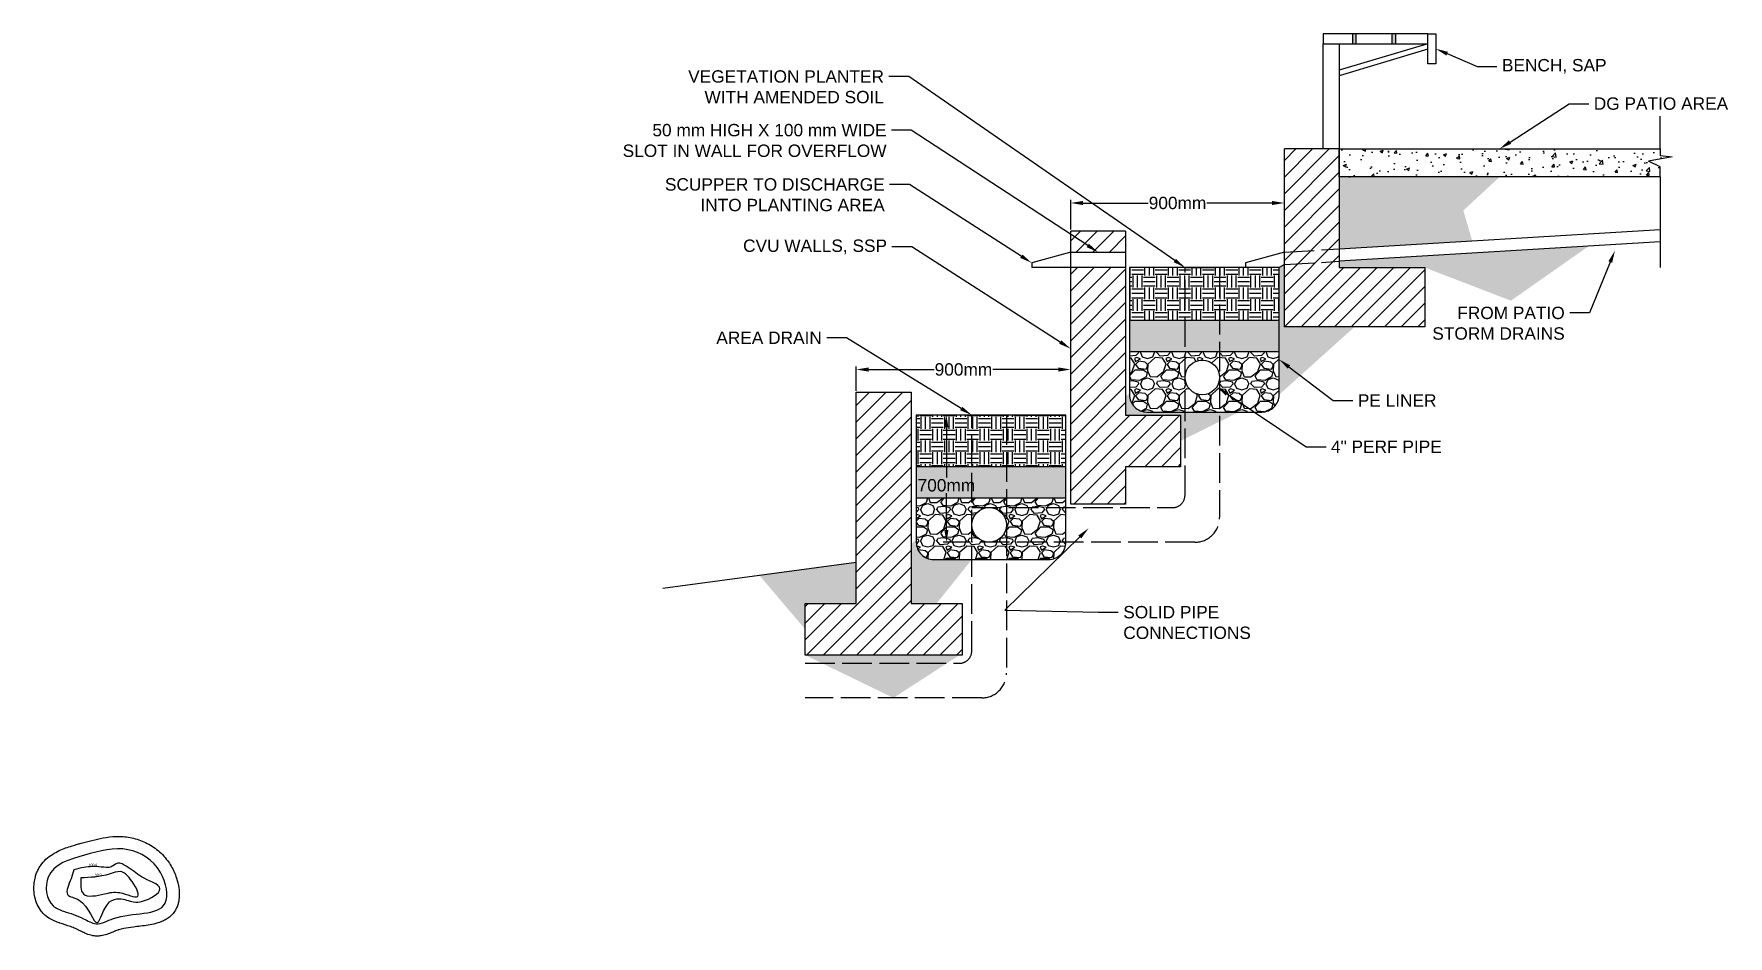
# Model space of a CAD drawing. Header units: millimetres. Extents: x -12 to 673, y -10 to 355.
import ezdxf
from ezdxf import colors
from ezdxf.entities.mleader import LeaderData, LeaderLine
from ezdxf.enums import TextEntityAlignment as Align
from ezdxf.math import Vec2, Vec3

# ---------------------------------------------------------------- set-up
doc = ezdxf.new("R2010")
doc.units = ezdxf.units.MM
doc.linetypes.add('ACAD_ISO02W100', pattern=[15, 12, -3])
for name, color, linetype in [('Contour_Line', 7, 'Continuous'), ('Contour_Text', 1, 'Continuous'), ('Dashed_Line', 250, 'ACAD_ISO02W100'), ('Drawing_Line', 250, 'Continuous'), ('Drawing_Text', 1, 'Continuous'), ('Hatch', 250, 'Continuous'), ('obj', 250, 'Continuous')]:
    doc.layers.add(name, color=color, linetype=linetype)
doc.styles.get("Standard").update_dxf_attribs({"font": 'arial.ttf'})
doc.dimstyles.new('ISO-25', dxfattribs={"dimtxt": 5, "dimasz": 5, "dimexe": 1.25, "dimexo": 0.625, "dimtad": 0, "dimtih": 1, "dimtoh": 1, "dimdsep": 46, "dimtxsty": 'Standard', "dimcen": 2.5, "dimadec": 0, "dimazin": 0, "dimtfac": 1, "dimtmove": 0, "dimatfit": 3, "dimfxl": 1, "dimarcsym": 0})
pattern_1 = [(0, (184.274, 47.97), (4.7625, 4.7625), [4.7625, -4.7625]), (0, (184.274, 49.756), (4.7625, 4.7625), [4.7625, -4.7625]), (0, (184.274, 51.542), (4.7625, 4.7625), [4.7625, -4.7625]), (90, (184.869, 52.1374), (-4.7625, 4.7625), [4.7625, -4.7625]), (90, (186.655, 52.1374), (-4.7625, 4.7625), [4.7625, -4.7625]), (90, (188.441, 52.1374), (-4.7625, 4.7625), [4.7625, -4.7625])]

# ---------------------------------------------------------------- blocks, each defined once
blk = doc.blocks.new('Practice_exam_bioretention')
at = {"layer": 'obj', "extrusion": (0, 0, -1)}
blk.add_arc((0, 0), 5, 287.55739, 290.21341, dxfattribs=at)
at = {"layer": 'obj'}
blk.add_open_spline([(-1.73, -4.69), (-2, -4.59), (-2.28, -4.49), (-3.2, -4.14), (-3.89, -3.86), (-5.35, -3.15), (-6.13, -2.7), (-7.13, -1.94), (-7.34, -1.77), (-8.1, -1.1), (-8.59, -0.57), (-9.69, 0.85), (-10.22, 1.78), (-11.05, 3.68), (-11.35, 4.65), (-11.78, 6.6), (-11.91, 7.59), (-12, 9.56), (-11.96, 10.54), (-11.76, 12.31), (-11.61, 13.11), (-11.26, 14.43), (-11.09, 14.95), (-10.68, 15.99), (-10.45, 16.5), (-9.95, 17.47), (-9.67, 17.93), (-8.7, 19.36), (-7.93, 20.23), (-6.28, 21.76), (-5.4, 22.42), (-3.61, 23.56), (-2.69, 24.05), (-0.03, 25.29), (1.72, 25.9), (4.19, 26.66), (4.94, 26.88), (6.14, 27.22), (6.6, 27.35), (7.79, 27.67), (8.51, 27.87), (9.98, 28.27), (10.72, 28.46), (12.95, 29.02), (14.45, 29.36), (17.71, 29.94), (19.49, 30.15), (23.13, 30.26), (25, 30.15), (28.78, 29.46), (30.66, 28.89), (34.28, 27.28), (36.02, 26.24), (39.26, 23.7), (40.75, 22.19), (42.56, 19.76), (43.04, 19.03), (44.38, 16.72), (45.11, 15.08), (46.09, 12.1), (46.41, 10.78), (46.75, 8.34), (46.83, 7.23), (46.74, 5.18), (46.63, 4.25), (46.27, 2.82), (46.11, 2.32), (45.78, 1.5), (45.63, 1.18), (45.3, 0.53), (45.11, 0.22), (44.51, -0.67), (44.06, -1.21), (43.08, -2.16), (42.56, -2.57), (41.5, -3.29), (40.96, -3.59), (39.38, -4.35), (38.34, -4.71), (36.27, -5.26), (35.24, -5.46), (33.19, -5.79), (32.18, -5.92), (30.17, -6.16), (29.18, -6.27), (26.87, -6.56), (25.58, -6.74), (24.01, -7.07), (23.63, -7.15), (22.95, -7.33), (22.65, -7.41), (22.21, -7.55), (22.06, -7.6), (21.63, -7.75), (21.32, -7.86), (20.67, -8.13), (20.32, -8.27), (19.38, -8.67), (18.76, -8.93), (17.35, -9.44), (16.57, -9.68), (15.06, -9.97), (14.39, -10.05), (13.4, -10.06), (13.13, -10.05), (12.64, -10.01), (12.42, -9.99), (11.99, -9.93), (11.79, -9.9), (11.18, -9.77), (10.81, -9.68), (9.57, -9.3), (8.81, -8.97), (7.47, -8.34), (6.88, -8.03), (6.18, -7.67), (6.01, -7.58), (5.52, -7.34), (5.19, -7.19), (4.19, -6.75), (3.51, -6.47), (1.45, -5.71), (0.01, -5.25), (-1.51, -4.77)], degree=3, knots=[0, 0, 0, 0, 0.830365, 0.830365, 2.556052, 2.556052, 4.281738, 4.281738, 4.750852, 4.750852, 5.986154, 5.986154, 7.924529, 7.924529, 9.862904, 9.862904, 11.801278, 11.801278, 13.739653, 13.739653, 15.334326, 15.334326, 16.419176, 16.419176, 17.497502, 17.497502, 18.575829, 18.575829, 20.985335, 20.985335, 23.394842, 23.394842, 25.804349, 25.804349, 30.302612, 30.302612, 32.316403, 32.316403, 33.592286, 33.592286, 35.667941, 35.667941, 37.743597, 37.743597, 41.894908, 41.894908, 46.613561, 46.613561, 51.332214, 51.332214, 56.050867, 56.050867, 60.76952, 60.76952, 65.488173, 65.488173, 67.375074, 67.375074, 71.148875, 71.148875, 74.05189, 74.05189, 76.431182, 76.431182, 78.379673, 78.379673, 79.408428, 79.408428, 80.084741, 80.084741, 80.761053, 80.761053, 82.113677, 82.113677, 83.466302, 83.466302, 84.818926, 84.818926, 87.415594, 87.415594, 90.012262, 90.012262, 92.60893, 92.60893, 95.205598, 95.205598, 98.853598, 98.853598, 100.096898, 100.096898, 101.152595, 101.152595, 101.712137, 101.712137, 102.83122, 102.83122, 103.950304, 103.950304, 105.680164, 105.680164, 107.410024, 107.410024, 108.620737, 108.620737, 109.065332, 109.065332, 109.420605, 109.420605, 109.775878, 109.775878, 110.486423, 110.486423, 112.246818, 112.246818, 114.007212, 114.007212, 114.632581, 114.632581, 115.875058, 115.875058, 118.360011, 118.360011, 123.22609, 123.22609, 123.22609, 123.22609], dxfattribs=at)
blk.add_spline([(0, 0), (-4.23, 2.16), (-6.16, 13.82), (8.49, 22.68), (26.05, 24.88), (39.21, 15.66), (41.05, 3.21), (20.25, -2.93), (13.15, -5.04), (8.06, -3.02), (0, 0)], degree=3, dxfattribs=at)
blk = doc.blocks.new('*D32')
at = {"layer": 'Defpoints', "color": 0, "transparency": 16777216}
for p in [(407.26, 218.97), (320.53, 209.76), (407.26, 200.56)]:
    blk.add_point(p, dxfattribs=at)
at = {"layer": 'Drawing_Text', "color": 0, "lineweight": -2, "transparency": 16777216}
for p, q in [((320.53, 210.38), (320.53, 220.22)), ((407.26, 201.18), (407.26, 220.22)), ((325.53, 218.97), (351.99, 218.97)), ((402.26, 218.97), (375.79, 218.97))]:
    blk.add_line(p, q, dxfattribs=at)
at = {"layer": 'Drawing_Text', "color": 0, "transparency": 16777216}
for points in [[(325.53, 219.8), (325.53, 218.13), (320.53, 218.97)], [(402.26, 219.8), (402.26, 218.13), (407.26, 218.97)]]:
    blk.add_solid(points, dxfattribs=at)
at = {"layer": 'Drawing_Text', "color": 0, "transparency": 16777216, "insert": (363.89, 218.97), "char_height": 5, "attachment_point": 5}
blk.add_mtext('900mm', dxfattribs=at)
blk = doc.blocks.new('*D33')
at = {"layer": 'Defpoints', "color": 0, "transparency": 16777216}
for p in [(493.67, 286.27), (407.26, 274.95), (493.67, 272.18)]:
    blk.add_point(p, dxfattribs=at)
at = {"layer": 'Drawing_Text', "color": 0, "lineweight": -2, "transparency": 16777216}
for p, q in [((407.26, 275.57), (407.26, 287.52)), ((412.26, 286.27), (438.56, 286.27)), ((488.67, 286.27), (462.36, 286.27)), ((493.67, 272.81), (493.67, 287.52))]:
    blk.add_line(p, q, dxfattribs=at)
at = {"layer": 'Drawing_Text', "color": 0, "transparency": 16777216}
for points in [[(412.26, 287.1), (412.26, 285.44), (407.26, 286.27)], [(488.67, 287.1), (488.67, 285.44), (493.67, 286.27)]]:
    blk.add_solid(points, dxfattribs=at)
at = {"layer": 'Drawing_Text', "color": 0, "transparency": 16777216, "insert": (450.46, 286.27), "char_height": 5, "attachment_point": 5}
blk.add_mtext('900mm', dxfattribs=at)
blk = doc.blocks.new('*D34')
at = {"layer": 'Defpoints', "color": 0, "transparency": 16777216}
for p in [(357, 200.56), (367.26, 200.56), (367.26, 149.15)]:
    blk.add_point(p, dxfattribs=at)
at = {"layer": 'Drawing_Text', "color": 0, "lineweight": -2, "transparency": 16777216}
for p, q in [((366.64, 200.56), (355.75, 200.56)), ((357, 195.56), (357, 175.33)), ((357, 154.15), (357, 168.97)), ((366.64, 149.15), (355.75, 149.15))]:
    blk.add_line(p, q, dxfattribs=at)
at = {"layer": 'Drawing_Text', "color": 0, "transparency": 16777216}
for points in [[(356.17, 195.56), (357.83, 195.56), (357, 200.56)], [(356.17, 154.15), (357.83, 154.15), (357, 149.15)]]:
    blk.add_solid(points, dxfattribs=at)
at = {"layer": 'Drawing_Text', "color": 0, "transparency": 16777216, "insert": (357, 172.15), "char_height": 5, "attachment_point": 5}
blk.add_mtext('700mm', dxfattribs=at)

msp = doc.modelspace()

# ---------------------------------------------------------------- hatches: boundary and pattern name
at = {"layer": 'Hatch', "transparency": 33554687}
h = msp.add_hatch(color=256, dxfattribs=at)
h.dxf.hatch_style = 1
h.paths.add_polyline_path([(521.186, 350.55), (522.706, 350.55), (522.706, 354.627), (521.186, 354.627)])
h.paths.add_polyline_path([(537.181, 350.55), (538.701, 350.55), (538.701, 354.627), (537.181, 354.627)])
h = msp.add_hatch(dxfattribs=at)
h.set_pattern_fill('ANSI31', color=256, scale=1.5)
h.set_pattern_definition([(45, (184.274, 47.97), (-3.367596, 3.367596), [])])
h.paths.add_polyline_path([(320.528, 124.402), (299.908, 124.402), (299.908, 103.513), (363.343, 103.513), (363.343, 124.402), (342.723, 124.402), (342.723, 209.755), (331.626, 209.755), (320.528, 209.755)])
h.paths.add_polyline_path([(407.258, 200.557), (407.258, 164.473), (429.453, 164.473), (429.453, 179.669), (451.699, 179.669), (451.699, 200.557), (429.453, 200.557), (429.453, 260.186), (407.258, 260.186)])
h.paths.add_polyline_path([(407.258, 274.95), (407.258, 266.382), (429.453, 266.382), (429.453, 274.95)])
h.paths.add_polyline_path([(515.865, 267.72), (515.865, 308.156), (509.378, 308.156), (493.67, 308.156), (493.67, 266.382)])
h.paths.add_polyline_path([(515.865, 262.698), (515.865, 267.72), (493.67, 266.382), (493.67, 261.36)])
h.paths.add_polyline_path([(493.67, 261.36), (493.67, 236.211), (550.45, 236.211), (550.45, 260.186), (515.865, 260.186), (515.865, 262.698)])
h = msp.add_hatch(dxfattribs=at)
h.set_pattern_fill('AR-CONC', color=256, scale=0.07)
h.set_pattern_definition([(50, (184.274, 47.97), (12.75293, -1.11574), [1.3335, -14.6685]), (355, (184.274, 47.97), (-2.46704, 13.37398), [1.0668, -11.73484]), (100.4514, (185.337, 47.877), (10.2859, 12.25824), [1.1333, -12.46632]), (46.1842, (184.274, 51.526), (18.97553, -2.94296), [2.00025, -22.00275]), (96.6356, (185.855, 51.281), (16.6183, 17.3198), [1.69995, -18.6995]), (351.184, (184.274, 51.526), (16.6183, 17.3198), [1.6002, -17.6022]), (21, (186.052, 50.637), (10.613, -7.15856), [1.3335, -14.6685]), (326, (186.052, 50.637), (4.32614, 12.89316), [1.0668, -11.7348]), (71.4514, (186.936, 50.041), (14.93915, 5.7346), [1.1333, -12.4663]), (37.5, (184.274, 47.97), (0.216202, 5.918853), [0, -11.59256, 0, -11.9126, 0, -11.77925]), (7.5, (184.274, 47.97), (4.67738, 7.01264), [0, -6.79196, 0, -11.32586, 0, -4.48945]), (327.5, (180.309, 47.97), (9.49134, -0.40101), [0, -4.445, 0, -13.8684, 0, -18.4023]), (317.5, (178.531, 47.97), (10.36904, 1.77985), [0, -5.7785, 0, -9.21004, 0, -13.0683])])
h.paths.add_polyline_path([(645.573, 296.824), (515.865, 296.824), (515.865, 308.156), (645.573, 308.156), (645.573, 305.499), (650.504, 304.877), (640.89, 303.205), (645.573, 300.91)])
at = {"layer": 'Hatch', "transparency": 33554470}
h = msp.add_hatch(dxfattribs=at)
h.set_pattern_fill('EARTH', color=256, scale=0.75)
h.set_pattern_definition(pattern_1)
h.paths.add_polyline_path([(320.528, 141.005), (281.434, 135.702), (299.908, 113.957), (299.908, 124.402), (320.528, 124.402)])
h.paths.add_polyline_path([(357.196, 100.229), (306.688, 100.229), (335.586, 86.229)])
h.paths.add_polyline_path([(362.265, 103.513), (299.908, 103.513), (306.688, 100.229), (357.196, 100.229)])
h.paths.add_polyline_path([(367.265, 142.151), (351.823, 142.151, -0.4142136), (344.823, 149.151), (344.823, 150.038), (342.723, 148.442), (342.723, 124.402), (353.033, 124.402)])
h.paths.add_polyline_path([(467.486, 201.779), (453.486, 201.779), (453.486, 190.995), (467.486, 197.906)])
h.paths.add_polyline_path([(431.045, 208.779), (431.045, 209.287), (429.453, 208.138), (429.453, 200.557), (451.699, 200.557), (451.699, 190.113), (453.486, 190.995), (453.486, 201.779), (438.045, 201.779, -0.4142136)])
h.paths.add_polyline_path([(475.332, 201.779), (467.486, 201.779), (467.486, 197.906)])
h.paths.add_polyline_path([(522.06, 236.211), (493.67, 236.211), (493.67, 261.36), (491.554, 260.186), (491.554, 208.779)])
h.paths.add_polyline_path([(616.623, 268.771), (515.865, 262.698), (515.865, 260.186), (550.45, 260.186), (585.277, 246.786)])
h.paths.add_polyline_path([(566.037, 283.245), (580.719, 296.824), (515.865, 296.824), (515.865, 267.72), (569.622, 270.96)])
at = {"layer": 'Hatch', "transparency": 33554495}
h = msp.add_hatch(dxfattribs=at)
h.set_pattern_fill('EARTH', color=256, scale=0.75)
h.set_pattern_definition(pattern_1)
h.paths.add_polyline_path([(367.265, 200.557), (344.823, 200.557), (344.823, 179.669), (367.265, 179.669)])
h.paths.add_polyline_path([(381.265, 200.557), (367.265, 200.557), (367.265, 179.669), (381.265, 179.669)])
h.paths.add_polyline_path([(405.332, 200.557), (386.638, 200.557), (381.265, 200.557), (381.265, 179.669), (405.332, 179.669)])
h.paths.add_polyline_path([(453.486, 260.186), (431.045, 260.186), (431.045, 238.82), (453.486, 238.82)])
h.paths.add_polyline_path([(467.486, 260.186), (453.486, 260.186), (453.486, 238.82), (467.486, 238.82)])
h.paths.add_polyline_path([(491.554, 260.186), (467.486, 260.186), (467.486, 238.82), (491.554, 238.82)])
at = {"layer": 'Hatch', "transparency": 33554534}
h = msp.add_hatch(dxfattribs=at)
h.set_pattern_fill('GRAVEL', color=256, scale=0.3)
h.set_pattern_definition([(228.01279, (189.7602, 55.5902), (-60.96, -68.58), [1.02516, -101.49145]), (184.96974, (189.07437, 54.8282), (91.43999996, 7.62000043), [1.75921, -174.16215]), (132.51045, (187.32177, 54.6758), (76.20000003, -83.82), [1.24044, -122.80417]), (267.27369, (184.34997, 52.7708), (7.62, 152.4), [1.60201, -158.59931]), (292.83365, (184.27377, 51.1706), (-38.1, 91.44), [1.5709, -155.51942]), (357.27369, (184.88337, 49.7228), (-152.4, 7.62), [1.60201, -158.59931]), (37.69424, (186.48357, 49.64659), (-99.06, -76.2), [2.11858, -209.73935]), (72.25533, (188.15997, 50.94199), (53.34000001, 167.64), [2.00016, -198.01577]), (121.42957, (188.76957, 52.847), (-60.96, 99.06), [1.60744, -159.13664]), (175.23636, (187.9314, 54.2186), (83.82, -7.62), [1.83514, -89.92181]), (222.39744, (186.10257, 54.37099), (-91.44, -83.82), [2.37323, -234.95032]), (138.81407, (191.8938, 52.6946), (-53.34, 45.72), [0.81001, -80.1917]), (171.46923, (191.28417, 53.228), (99.06, -15.24), [1.54105, -152.56392]), (225, (189.76, 53.4566), (-1e-15, -7.62), [1.07763, -9.69868]), (203.1986, (189.2268, 54.371), (38.1, 15.24), [0.58032, -57.45187]), (291.8014, (188.6934, 54.1424), (-7.62, 22.86), [0.8207, -40.21426]), (30.96376, (188.9982, 53.3804), (22.86, 15.24), [1.33296, -43.0989]), (161.56505, (190.1412, 54.0662), (15.24, -7.62), [0.96386, -23.1327]), (16.38954, (184.27377, 54.1424), (76.2, 22.86), [1.35026, -133.67648]), (70.34618, (185.56917, 54.5234), (-30.48, -83.82), [1.1328, -112.14665]), (293.1986, (190.1412, 55.5902), (-15.24, 38.1), [1.16064, -56.87155]), (343.61046, (190.59837, 54.5234), (-76.2, 22.86), [1.35026, -133.67648]), (339.44395, (184.2738, 49.418), (-38.1, 15.24), [1.3021, -63.8032]), (294.77514, (185.493, 48.9608), (-38.10000005, 83.82), [1.09102, -108.01078]), (66.8014, (190.2174, 47.9702), (15.24, 38.1), [1.16064, -56.87155]), (17.35402, (190.67457, 49.037), (-99.06, -30.48), [1.27735, -126.45713]), (69.44395, (186.4836, 47.9702), (-15.24, -38.1), [0.65105, -64.45426]), (101.30993, (189.7602, 47.9702), (-7.62, 30.48), [0.38854, -38.46598]), (165.96376, (189.684, 48.3512), (22.86, -7.62), [1.5709, -29.84716]), (186.009, (188.15997, 48.7322), (76.2, 7.62), [1.4558, -144.1241]), (303.6901, (188.9982, 52.6946), (-7.62, 15.24), [1.09897, -26.37533]), (353.15723, (189.60777, 51.7802), (129.54, -15.24), [1.91867, -189.94803]), (60.9454, (191.5128, 51.5516), (-30.48, -53.34), [0.78452, -77.66818]), (90, (191.894, 52.2374), (-7.62, 7.62), [0.4572, -7.1628]), (120.25644, (188.0076, 48.9608), (30.48, -53.34), [1.0586, -104.80182]), (48.01279, (187.4742, 49.8752), (60.96, 68.58), [2.05033, -100.46629]), (0, (188.846, 51.399), (7.62, 7.62), [1.9812, -5.6388]), (325.30485, (190.82697, 51.3992), (76.2, -53.33999996), [1.20483, -119.27795]), (254.0546, (191.8176, 50.7134), (-7.62, -30.48), [1.10949, -54.36495]), (207.64598, (191.51277, 49.6466), (-144.78, -76.2), [1.80644, -178.83739]), (175.42608, (189.91257, 48.8084), (-99.06, 7.62), [1.91109, -189.19754])])
h.paths.add_polyline_path([(367.265, 179.669), (344.823, 179.669), (344.823, 167.078), (367.265, 167.078)])
h.paths.add_polyline_path([(381.265, 179.669), (367.265, 179.669), (367.265, 167.078), (381.265, 167.078)])
h.paths.add_polyline_path([(405.332, 179.669), (381.265, 179.669), (381.265, 167.078), (405.332, 167.078)])
h.paths.add_polyline_path([(453.486, 238.82), (431.045, 238.82), (431.045, 226.229), (453.486, 226.229)])
h.paths.add_polyline_path([(467.486, 238.82), (453.486, 238.82), (453.486, 226.229), (467.486, 226.229)])
h.paths.add_polyline_path([(491.554, 238.82), (467.486, 238.82), (467.486, 226.229), (491.554, 226.229)])
at = {"layer": 'Hatch', "transparency": 33554495}
h = msp.add_hatch(dxfattribs=at)
h.set_pattern_fill('GRAVEL', color=256, scale=0.5)
h.set_pattern_definition([(228.0128, (193.4178, 60.6702), (-101.6, -114.3), [1.7086, -169.15242]), (184.96974, (192.2748, 59.4002), (152.3999999, 12.7000007), [2.93202, -290.27024]), (132.51045, (189.3538, 59.1462), (127, -139.7), [2.0674, -204.6736]), (267.27369, (184.4008, 55.9712), (12.7, 254), [2.67002, -264.3322]), (292.83365, (184.2738, 53.3042), (-63.5, 152.4), [2.61817, -259.19904]), (357.27369, (185.2898, 50.8912), (-254, 12.7), [2.67002, -264.3322]), (37.69424, (187.95677, 50.7642), (-165.1, -127), [3.53097, -349.56558]), (72.25533, (190.75077, 52.9232), (88.9, 279.4), [3.3336, -330.02628]), (121.42957, (191.7668, 56.0982), (-101.6, 165.1), [2.67907, -265.22773]), (175.23636, (190.3698, 58.3842), (139.7, -12.7), [3.05857, -149.8697]), (222.39744, (187.32177, 58.6382), (-152.4, -139.7), [3.9554, -391.58386]), (138.81407, (196.9738, 55.8442), (-88.9, 76.2), [1.35002, -133.65283]), (171.46923, (195.9578, 56.7332), (165.1, -25.4), [2.5684, -254.2732]), (225, (193.418, 57.114), (-2e-15, -12.7), [1.79605, -16.16447]), (203.1986, (192.5288, 58.6382), (63.5, 25.4), [0.9672, -95.7531]), (291.8014, (191.6398, 58.2572), (-12.7, 38.1), [1.36783, -67.02376]), (30.96376, (192.1478, 56.9872), (38.1, 25.4), [2.2216, -71.8315]), (161.565, (194.0528, 58.13), (25.4, -12.7), [1.60644, -38.5545]), (16.38954, (184.2738, 58.2572), (127, 38.1), [2.25044, -222.79413]), (70.34618, (186.4328, 58.8922), (-50.8, -139.7), [1.888, -186.91108]), (293.1986, (194.0528, 60.6702), (-25.4, 63.5), [1.9344, -94.7859]), (343.61046, (194.8148, 58.8922), (-127, 38.1), [2.25044, -222.79413]), (339.44395, (184.2738, 50.3832), (-63.5, 25.4), [2.17018, -106.33867]), (294.77514, (186.3058, 49.6212), (-63.5, 139.7), [1.81836, -180.01797]), (66.8014, (194.1798, 47.9702), (25.4, 63.5), [1.9344, -94.7859]), (17.35402, (194.9418, 49.7482), (-165.1, -50.8), [2.1289, -210.76188]), (69.44395, (187.9568, 47.9702), (-25.4, -63.5), [1.0851, -107.42376]), (101.3099, (193.4178, 47.9702), (-12.7, 50.8), [0.64757, -64.10997]), (165.9638, (193.2908, 48.6052), (38.1, -12.7), [2.61817, -49.74527]), (186.009, (190.7508, 49.2402), (127, 12.7), [2.42633, -240.20682]), (303.6901, (192.1478, 55.8442), (-12.7, 25.4), [1.8316, -43.9589]), (353.15723, (193.16377, 54.3202), (215.9, -25.4), [3.19778, -316.58005]), (60.9454, (196.3388, 53.9392), (-50.8, -88.9), [1.30754, -129.44696]), (90, (196.974, 55.082), (-12.7, 12.7), [0.762, -11.938]), (120.25644, (190.4968, 49.6212), (50.8, -88.9), [1.76433, -174.6697]), (48.0128, (189.6078, 51.1452), (101.6, 114.3), [3.4172, -167.4438]), (0, (191.894, 53.685), (12.7, 12.7), [3.302, -9.398]), (325.30485, (195.1958, 53.6852), (127, -88.9), [2.00805, -198.79658]), (254.0546, (196.8468, 52.5422), (-12.7, -50.8), [1.84915, -90.60825]), (207.64598, (196.3388, 50.7642), (-241.3, -127), [3.01073, -298.06232]), (175.42608, (193.67177, 49.3672), (-165.1, 12.7), [3.18515, -315.32923])])
h.paths.add_polyline_path([(367.265, 167.078), (344.823, 167.078), (344.823, 149.151, 0.4142136), (351.823, 142.151), (367.265, 142.151)])
h.paths.add_polyline_path([(381.265, 149.151), (367.265, 149.151), (367.265, 142.151), (381.265, 142.151)])
h.paths.add_polyline_path([(367.265, 156.151), (367.265, 149.151), (374.265, 149.151, -0.4142136)])
h.paths.add_polyline_path([(381.265, 156.151, -0.4142136), (374.265, 149.151), (381.265, 149.151)])
h.paths.add_polyline_path([(381.265, 163.151), (374.265, 163.151, -0.4142136), (381.265, 156.151)])
h.paths.add_polyline_path([(374.265, 163.151), (367.265, 163.151), (367.265, 156.151, -0.4142136)])
h.paths.add_polyline_path([(381.265, 167.078), (367.265, 167.078), (367.265, 163.151), (374.265, 163.151), (381.265, 163.151)])
h.paths.add_polyline_path([(405.332, 163.151), (381.265, 163.151), (381.265, 156.151), (381.265, 149.151), (405.332, 149.151)])
h.paths.add_polyline_path([(405.332, 167.078), (381.265, 167.078), (381.265, 163.151), (405.332, 163.151)])
h.paths.add_polyline_path([(405.332, 149.151), (381.265, 149.151), (381.265, 142.151), (398.332, 142.151, 0.4142136)])
h.paths.add_polyline_path([(453.486, 226.229), (431.045, 226.229), (431.045, 208.779, 0.4142136), (438.045, 201.779), (453.486, 201.779)])
h.paths.add_polyline_path([(467.486, 226.229), (453.486, 226.229), (453.486, 215.779, -1), (467.486, 215.779)])
h.paths.add_polyline_path([(467.486, 215.779, -1), (453.486, 215.779), (453.486, 201.779), (467.486, 201.779)])
h.paths.add_polyline_path([(491.554, 226.229), (467.486, 226.229), (467.486, 201.779), (484.554, 201.779, 0.4142136), (491.554, 208.779)])

# ---------------------------------------------------------------- linework, layer by layer
at = {"layer": 'Contour_Line'}
for points in [[(4.166, 16.699), (8.209, 17.676), (15.202, 17.87), (19.236, 17.97), (21.936, 19.368), (25.336, 18.169), (28.503, 16.038), (31.469, 13.939), (38.987, 9.071), (31.97, 4.037), (28.27, 3.804), (22.636, 5.07), (18.643, 3.744), (13.595, -4.621), (6.267, 4.533), (1.633, 6.732), (3.04, 13.108), (4.166, 16.699)], [(7, 13.5), (18.5, 15), (23, 16), (27, 13), (30, 6), (22.7, 7.5), (16.5, 7), (8, 7), (7, 13.5)]]:
    msp.add_spline(points, degree=3, dxfattribs=at)
at = {"layer": 'Dashed_Line'}
for p, q in [((493.67, 266.382), (515.865, 267.72)), ((493.67, 261.36), (515.865, 262.698))]:
    msp.add_line(p, q, dxfattribs=at)
msp.add_lwpolyline([(457.486, 149.151), (367.265, 149.151), (367.265, 163.151), (448.486, 163.151, 0.4142136), (453.486, 168.151), (453.486, 260.186), (467.486, 260.186), (467.486, 159.151, -0.4142136)], format="xyb", close=True, dxfattribs=at)
msp.add_lwpolyline([(299.908, 100.229), (362.265, 100.229, 0.4142136), (367.265, 105.229), (367.265, 200.557), (381.265, 200.557), (381.265, 96.229, -0.4142136), (371.265, 86.229), (299.908, 86.229)], format="xyb", dxfattribs=at)
at = {"layer": 'Drawing_Line'}
for p, q in [((551.713, 350.55), (515.865, 340.006)), ((551.713, 348.458), (515.865, 337.672)), ((645.573, 308.156), (645.573, 321.353)), ((650.504, 304.877), (640.89, 303.205)), ((645.573, 300.91), (640.89, 303.205)), ((645.573, 308.156), (645.573, 305.499)), ((645.573, 305.499), (650.504, 304.877)), ((645.573, 296.824), (645.573, 300.91)), ((645.573, 296.824), (645.573, 260.186)), ((515.865, 267.72), (645.573, 275.538)), ((645.573, 270.516), (515.865, 262.698)), ((407.258, 266.382), (391.493, 262.071)), ((391.493, 262.071), (391.493, 260.186)), ((407.258, 266.382), (429.453, 266.382)), ((493.67, 266.382), (477.906, 262.071)), ((477.906, 262.071), (477.906, 260.186)), ((493.67, 261.36), (491.554, 260.186)), ((429.453, 260.186), (391.493, 260.186)), ((374.265, 200.557), (367.265, 200.557)), ((367.265, 200.557), (381.265, 200.557)), ((320.528, 141.005), (242.34, 130.4))]:
    msp.add_line(p, q, dxfattribs=at)
for points in [[(509.378, 350.55), (551.713, 350.55), (551.713, 354.627), (509.378, 354.627)], [(515.865, 308.156), (509.378, 308.156), (509.378, 350.55), (515.865, 350.55)], [(522.706, 354.627), (521.186, 354.627), (521.186, 350.55), (522.706, 350.55)], [(538.701, 354.627), (537.181, 354.627), (537.181, 350.55), (538.701, 350.55)], [(551.713, 354.627), (554.883, 354.627), (554.883, 342.553), (551.713, 342.553)], [(491.554, 238.82), (431.045, 238.82), (431.045, 226.229), (491.554, 226.229)], [(405.332, 179.669), (344.823, 179.669), (344.823, 167.078), (405.332, 167.078)]]:
    msp.add_lwpolyline(points, close=True, dxfattribs=at)
for points in [[(493.67, 236.211), (493.67, 308.156)], [(515.865, 308.156), (493.67, 308.156)], [(515.865, 308.156), (515.865, 260.186)], [(645.573, 296.824), (515.865, 296.824), (515.865, 308.156), (645.573, 308.156)], [(407.258, 200.557), (407.258, 274.95)], [(429.453, 274.95), (407.258, 274.95)], [(429.453, 274.95), (429.453, 200.557)], [(491.554, 236.211), (491.554, 260.186)], [(515.865, 260.186), (550.45, 260.186), (550.45, 236.211), (493.67, 236.211)], [(320.528, 124.402), (320.528, 209.755), (331.626, 209.755)], [(331.626, 209.755), (342.723, 209.755), (342.723, 124.402)], [(386.638, 200.557), (405.332, 200.557)], [(429.453, 179.669), (429.453, 164.473), (407.258, 164.473), (407.258, 200.557)], [(429.453, 200.557), (451.699, 200.557), (451.699, 179.669), (429.453, 179.669)], [(342.723, 124.402), (363.343, 124.402), (363.343, 103.513), (299.908, 103.513), (299.908, 124.402), (320.528, 124.402)]]:
    msp.add_lwpolyline(points, dxfattribs=at)
for points in [[(438.045, 201.779), (484.554, 201.779, 0.4142136), (491.554, 208.779), (491.554, 260.186), (431.045, 260.186), (431.045, 208.779, 0.4142136)], [(351.823, 142.151), (398.332, 142.151, 0.4142136), (405.332, 149.151), (405.332, 200.557), (344.823, 200.557), (344.823, 149.151, 0.4142136)]]:
    msp.add_lwpolyline(points, format="xyb", close=True, dxfattribs=at)
for centre in [(460.486, 215.779), (374.265, 156.151)]:
    msp.add_circle(centre, 7, dxfattribs=at)

# ---------------------------------------------------------------- block references
msp.add_blockref('Practice_exam_bioretention', (0, 0))

# ---------------------------------------------------------------- texts
at = {"layer": 'Contour_Text'}
msp.add_text('100.0', height=1, dxfattribs=at).set_placement((11.872, 18.198), align=Align.CENTER)
msp.add_text('99.0', height=1, rotation=7.211699, dxfattribs=at).set_placement((14.075, 14.252), align=Align.CENTER)

# ---------------------------------------------------------------- dimensions: what is measured, and where the dimension line sits
at = {"layer": 'Drawing_Text'}
for base, p1, p2, picture, middle in [((493.67, 286.27), (407.258, 274.95), (493.67, 272.183), '*D33', (450.464, 286.27)), ((407.258, 218.967), (320.528, 209.755), (407.258, 200.557), '*D32', (363.893, 218.967))]:
    dim = msp.add_linear_dim(base=base, p1=p1, p2=p2, text='900mm', dimstyle='ISO-25', dxfattribs=at)
    dim.commit()
    dim.dimension.update_dxf_attribs({"geometry": picture, "text_midpoint": middle})
dim = msp.add_linear_dim(base=(356.999, 200.557), p1=(367.265, 149.151), p2=(367.265, 200.557), angle=90, text='700mm', dimstyle='ISO-25', dxfattribs=at)
dim.commit()
dim.dimension.update_dxf_attribs({"geometry": '*D34', "text_midpoint": (356.999, 172.15), "dimtype": 160})

# ---------------------------------------------------------------- leaders
ml = msp.add_multileader_mtext('Standard', dxfattribs=at)
ml.set_content('BENCH, SAP', color=256)
ml.set_leader_properties()
ml.build(insert=Vec2(0, 0))
ml.multileader.update_dxf_attribs({"arrow_head_size": 5})
ctx = ml.context
ctx.base_point, ctx.char_height, ctx.arrow_head_size, ctx.plane_origin = Vec3(579.647, 341.488), 5, 5, Vec3(554.883, 348.59)
notes = []
notes.append((ctx, [(0, (1, 1, 0), (571.647, 341.488), (1, 0), 8, [(0, [(554.883, 348.59)], 0, [])])]))
ctx.mtext.insert, ctx.mtext.flow_direction = Vec3(581.647, 344.482), 5
ml = msp.add_multileader_mtext('Standard', dxfattribs=at)
ml.set_content('VEGETATION PLANTER\\PWITH AMENDED SOIL', color=256)
ml.set_leader_properties()
ml.build(insert=Vec2(0, 0))
ml.multileader.update_dxf_attribs({"arrow_head_size": 5})
ctx = ml.context
ctx.base_point, ctx.char_height, ctx.arrow_head_size, ctx.plane_origin = Vec3(250.686, 337.378), 5, 5, Vec3(453.486, 260.186)
ctx.text_align_type = 2
notes.append((ctx, [(0, (1, 1, 0), (341.744, 337.378), (-1, 0), 8, [(0, [(453.486, 260.186)], 0, [])])]))
ctx.mtext.insert, ctx.mtext.alignment, ctx.mtext.flow_direction = Vec3(331.744, 339.921), 3, 5
ml = msp.add_multileader_mtext('Standard', dxfattribs=at)
ml.set_content('DG PATIO AREA', color=256)
ml.set_leader_properties()
ml.build(insert=Vec2(0, 0))
ml.multileader.update_dxf_attribs({"arrow_head_size": 5})
ctx = ml.context
ctx.base_point, ctx.char_height, ctx.arrow_head_size, ctx.plane_origin = Vec3(616.786, 326.422), 5, 5, Vec3(580.719, 308.156)
notes.append((ctx, [(0, (1, 1, 0), (608.786, 326.422), (1, 0), 8, [(0, [(580.719, 308.156)], 0, [])])]))
ctx.mtext.insert, ctx.mtext.flow_direction = Vec3(618.786, 328.964), 5
ml = msp.add_multileader_mtext('Standard', dxfattribs=at)
ml.set_content('50 mm HIGH X 100 mm WIDE\\PSLOT IN WALL FOR OVERFLOW', color=256)
ml.set_leader_properties()
ml.build(insert=Vec2(0, 0))
ml.multileader.update_dxf_attribs({"arrow_head_size": 5})
ctx = ml.context
ctx.base_point, ctx.char_height, ctx.arrow_head_size, ctx.plane_origin = Vec3(224.47, 315.689), 5, 5, Vec3(418.355, 266.382)
ctx.text_align_type = 2
notes.append((ctx, [(0, (1, 1, 0), (342.807, 315.689), (-1, 0), 8, [(0, [(418.355, 266.382)], 0, [])])]))
ctx.mtext.insert, ctx.mtext.alignment, ctx.mtext.flow_direction = Vec3(332.807, 318.232), 3, 5
ml = msp.add_multileader_mtext('Standard', dxfattribs=at)
ml.set_content('SCUPPER TO DISCHARGE \\PINTO PLANTING AREA', color=256)
ml.set_leader_properties()
ml.build(insert=Vec2(0, 0))
ml.multileader.update_dxf_attribs({"arrow_head_size": 5})
ctx = ml.context
ctx.base_point, ctx.char_height, ctx.arrow_head_size, ctx.plane_origin = Vec3(241.852, 293.754), 5, 5, Vec3(391.493, 262.071)
ctx.text_align_type = 2
notes.append((ctx, [(0, (1, 1, 0), (342.04, 293.754), (-1, 0), 8, [(0, [(391.493, 262.071)], 0, [])])]))
ctx.mtext.insert, ctx.mtext.alignment, ctx.mtext.flow_direction = Vec3(332.04, 296.297), 3, 5
ml = msp.add_multileader_mtext('Standard', dxfattribs=at)
ml.set_content('CVU WALLS, SSP', color=256)
ml.set_leader_properties()
ml.build(insert=Vec2(0, 0))
ml.multileader.update_dxf_attribs({"arrow_head_size": 5})
ctx = ml.context
ctx.base_point, ctx.char_height, ctx.arrow_head_size, ctx.plane_origin = Vec3(273.422, 268.515), 5, 5, Vec3(407.258, 237.754)
ctx.text_align_type = 2
notes.append((ctx, [(0, (1, 1, 0), (342.997, 268.515), (-1, 0), 8, [(0, [(407.258, 227.368)], 0, [])])]))
ctx.mtext.insert, ctx.mtext.alignment, ctx.mtext.flow_direction = Vec3(332.997, 271.51), 3, 5
ml = msp.add_multileader_mtext('Standard', dxfattribs=at)
ml.set_content('\\pxsm1;FROM PATIO\\P\\ps*;STORM DRAINS', color=256)
ml.set_leader_properties()
ml.build(insert=Vec2(0, 0))
ml.multileader.update_dxf_attribs({"arrow_head_size": 5})
ctx = ml.context
ctx.base_point, ctx.char_height, ctx.arrow_head_size, ctx.plane_origin = Vec3(552.157, 241.817), 5, 5, Vec3(627.349, 267.033)
ctx.text_align_type = 2
notes.append((ctx, [(0, (1, 1, 0), (617.033, 241.817), (-1, 0), 8, [(0, [(627.349, 267.033)], 0, [])])]))
ctx.mtext.insert, ctx.mtext.alignment, ctx.mtext.flow_direction = Vec3(607.033, 244.36), 3, 5
ml = msp.add_multileader_mtext('Standard', dxfattribs=at)
ml.set_content('AREA DRAIN', color=256)
ml.set_leader_properties()
ml.build(insert=Vec2(0, 0))
ml.multileader.update_dxf_attribs({"arrow_head_size": 5})
ctx = ml.context
ctx.base_point, ctx.char_height, ctx.arrow_head_size, ctx.plane_origin = Vec3(262.524, 231.796), 5, 5, Vec3(367.265, 200.557)
ctx.text_align_type = 2
notes.append((ctx, [(0, (1, 1, 0), (316.645, 231.796), (-1, 0), 8, [(0, [(367.265, 200.557)], 0, [])])]))
ctx.mtext.insert, ctx.mtext.alignment, ctx.mtext.flow_direction = Vec3(306.645, 234.298), 3, 5
ml = msp.add_multileader_mtext('Standard', dxfattribs=at)
ml.set_content('PE LINER', color=256)
ml.set_leader_properties()
ml.build(insert=Vec2(0, 0))
ml.multileader.update_dxf_attribs({"arrow_head_size": 5})
ctx = ml.context
ctx.base_point, ctx.char_height, ctx.arrow_head_size, ctx.plane_origin = Vec3(521.368, 206.455), 5, 5, Vec3(491.554, 226.229)
notes.append((ctx, [(0, (1, 1, 0), (513.368, 206.455), (1, 0), 8, [(0, [(491.554, 223.008)], 0, [])])]))
ctx.mtext.insert, ctx.mtext.flow_direction = Vec3(523.368, 208.957), 5
ml = msp.add_multileader_mtext('Standard', dxfattribs=at)
ml.set_content('4" PERF PIPE', color=256)
ml.set_leader_properties()
ml.build(insert=Vec2(0, 0))
ml.multileader.update_dxf_attribs({"arrow_head_size": 5})
ctx = ml.context
ctx.base_point, ctx.char_height, ctx.arrow_head_size, ctx.plane_origin = Vec3(510.524, 187.762), 5, 5, Vec3(460.486, 215.779)
notes.append((ctx, [(0, (1, 1, 0), (502.524, 187.762), (1, 0), 8, [(0, [(466.311, 211.897)], 0, [])])]))
ctx.mtext.insert, ctx.mtext.flow_direction = Vec3(512.524, 190.264), 5
ml = msp.add_multileader_mtext('Standard', dxfattribs=at)
ml.set_content('SOLID PIPE\\PCONNECTIONS ', color=256)
ml.set_leader_properties()
ml.build(insert=Vec2(0, 0))
ml.multileader.update_dxf_attribs({"arrow_head_size": 5})
ctx = ml.context
ctx.base_point, ctx.char_height, ctx.arrow_head_size, ctx.plane_origin = Vec3(426.517, 120.838), 5, 5, Vec3(414.527, 154.808)
notes.append((ctx, [(0, (1, 1, 0), (418.517, 120.838), (1, 0), 8, [(1, [(414.527, 154.808), (380.689, 121.635)], 0, [])])]))
ctx.mtext.insert, ctx.mtext.flow_direction = Vec3(428.517, 123.38), 5
for ctx, leaders in notes:
    for number, flags, end, landing, length, lines in leaders:
        leader = LeaderData()
        leader.index, (leader.has_last_leader_line, leader.has_dogleg_vector, leader.attachment_direction) = number, flags
        leader.last_leader_point, leader.dogleg_vector, leader.dogleg_length = Vec3(end), Vec3(landing), length
        for number, points, colour, breaks in lines:
            line = LeaderLine()
            line.index, line.vertices, line.color, line.breaks = number, Vec3.list(points), colors.encode_raw_color(colour), breaks
            leader.lines.append(line)
        ctx.leaders.append(leader)

doc.saveas('drawing.dxf')
